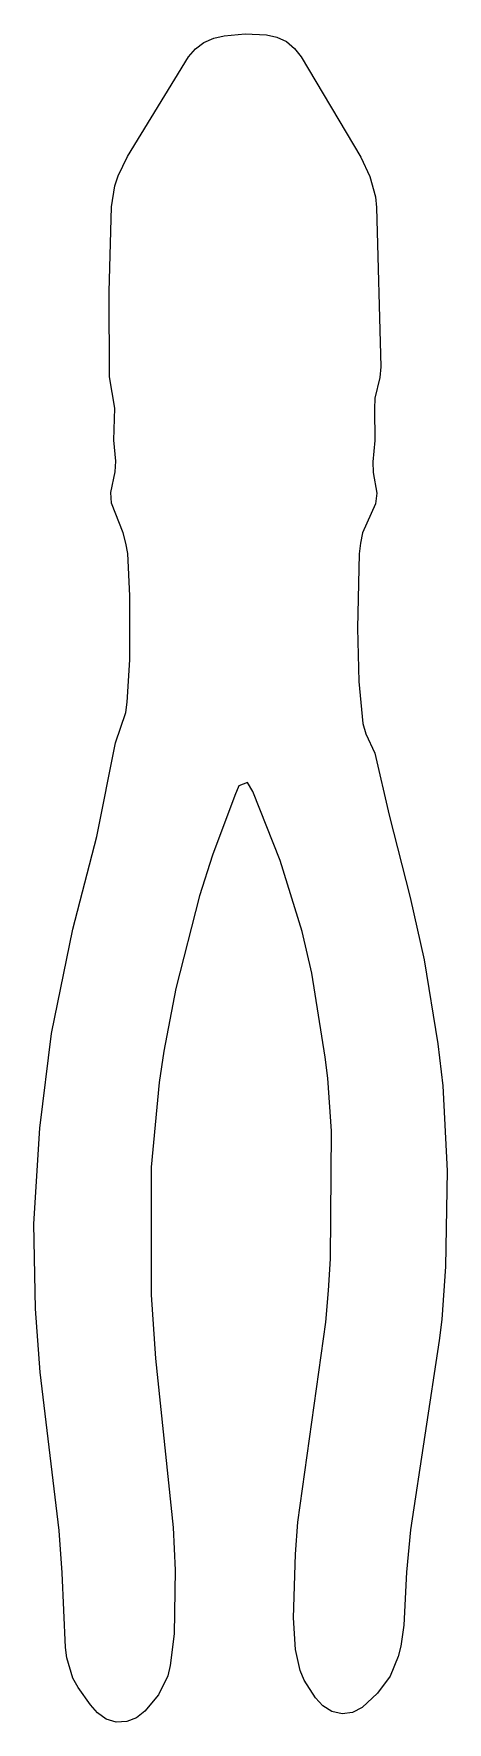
# Model space of a CAD drawing. Header units: millimetres. Extents: x -23 to 23, y -96 to 96.
import ezdxf

# ---------------------------------------------------------------- set-up
doc = ezdxf.new("R2010")
doc.units = ezdxf.units.MM

msp = doc.modelspace()

# ---------------------------------------------------------------- linework, layer by layer
for p, q in [((-1.87, 95.67), (0.53, 95.91)), ((0.53, 95.91), (2.94, 95.78)), ((-5.9, 93.3), (-5.12, 94.22)), ((-5.12, 94.22), (-4.15, 94.93)), ((-4.15, 94.93), (-3.04, 95.4)), ((-3.04, 95.4), (-1.87, 95.67)), ((2.94, 95.78), (4.12, 95.52)), ((4.12, 95.52), (5.21, 95.02)), ((5.21, 95.02), (6.15, 94.26)), ((6.15, 94.26), (6.9, 93.31)), ((-12.82, 81.96), (-5.9, 93.3)), ((6.9, 93.31), (13.67, 81.89)), ((-13.88, 79.79), (-12.82, 81.96)), ((13.67, 81.89), (14.69, 79.7)), ((-14.26, 78.65), (-13.88, 79.79)), ((14.69, 79.7), (15.33, 77.37)), ((-14.64, 76.27), (-14.26, 78.65)), ((15.33, 77.37), (15.43, 76.17)), ((-14.93, 66.61), (-14.64, 76.27)), ((15.43, 76.17), (15.94, 58.06)), ((-14.86, 56.95), (-14.93, 66.61)), ((15.94, 58.06), (15.83, 56.86)), ((-14.27, 53.38), (-14.86, 56.95)), ((15.83, 56.86), (15.27, 54.52)), ((15.27, 54.52), (15.2, 53.31)), ((-14.38, 49.76), (-14.27, 53.38)), ((15.2, 53.31), (15.26, 49.69)), ((-14.17, 47.36), (-14.38, 49.76)), ((15.26, 49.69), (15.02, 47.29)), ((-14.74, 43.79), (-14.24, 46.15)), ((-14.24, 46.15), (-14.17, 47.36)), ((15.02, 47.29), (15.05, 46.08)), ((15.05, 46.08), (15.47, 43.71)), ((-14.65, 42.59), (-14.74, 43.79)), ((-13.32, 39.23), (-14.65, 42.59)), ((15.34, 42.51), (13.87, 39.21)), ((15.47, 43.71), (15.34, 42.51)), ((-13.01, 38.06), (-13.32, 39.23)), ((13.87, 39.21), (13.61, 38.03)), ((-12.81, 36.87), (-13.01, 38.06)), ((-12.55, 32.05), (-12.81, 36.87)), ((13.49, 36.83), (13.3, 28.38)), ((13.61, 38.03), (13.49, 36.83)), ((-12.55, 24.8), (-12.55, 32.05)), ((13.3, 28.38), (13.44, 22.34)), ((-12.88, 19.99), (-12.55, 24.8)), ((13.44, 22.34), (13.89, 17.54)), ((-13.03, 18.79), (-12.88, 19.99)), ((-14.2, 15.36), (-13.03, 18.79)), ((13.89, 17.54), (14.23, 16.38)), ((-16.3, 4.7), (-14.2, 15.36)), ((14.23, 16.38), (15.24, 14.19)), ((15.24, 14.19), (16.87, 7.13)), ((-0.18, 10.49), (-0.66, 9.38)), ((0.78, 10.86), (-0.18, 10.49)), ((1.39, 9.84), (0.78, 10.86)), ((4.5, 1.98), (1.39, 9.84)), ((-0.66, 9.38), (-3.17, 2.58)), ((16.87, 7.13), (19.28, -2.22)), ((-19.03, -5.82), (-16.3, 4.7)), ((-3.17, 2.58), (-4.65, -2.02)), ((7.01, -6.09), (4.5, 1.98)), ((-4.65, -2.02), (-7.34, -12.55)), ((19.28, -2.22), (20.86, -9.29)), ((-21.46, -17.65), (-19.03, -5.82)), ((8.1, -10.8), (7.01, -6.09)), ((20.86, -9.29), (22.43, -18.83)), ((9.62, -20.34), (8.1, -10.8)), ((-7.34, -12.55), (-8.7, -19.66)), ((-22.8, -28.43), (-21.46, -17.65)), ((22.43, -18.83), (22.99, -23.62)), ((-8.7, -19.66), (-9.23, -23.25)), ((9.9, -22.73), (9.62, -20.34)), ((10.34, -28.76), (9.9, -22.73)), ((-9.23, -23.25), (-10.16, -32.86)), ((22.99, -23.62), (23.48, -33.27)), ((-23.48, -39.28), (-22.8, -28.43)), ((10.21, -43.25), (10.34, -28.76)), ((-10.16, -32.86), (-10.16, -47.35)), ((23.48, -33.27), (23.29, -44.14)), ((-23.28, -48.94), (-23.48, -39.28)), ((10.01, -46.86), (10.21, -43.25)), ((23.29, -44.14), (22.86, -50.16)), ((-10.16, -47.35), (-9.66, -54.58)), ((9.71, -50.47), (10.01, -46.86)), ((-22.77, -56.16), (-23.28, -48.94)), ((6.53, -73.2), (9.71, -50.47)), ((22.86, -50.16), (22.57, -52.56)), ((22.57, -52.56), (19.31, -74.05)), ((-9.66, -54.58), (-7.63, -73.79)), ((-20.59, -74.15), (-22.77, -56.16)), ((-20.24, -78.96), (-20.59, -74.15)), ((-7.63, -73.79), (-7.41, -78.62)), ((6.26, -76.81), (6.53, -73.2)), ((19.31, -74.05), (18.84, -78.86)), ((-7.41, -78.62), (-7.55, -85.86)), ((6.03, -84.05), (6.26, -76.81)), ((-19.89, -87.41), (-20.24, -78.96)), ((18.84, -78.86), (18.55, -84.89)), ((6.24, -87.67), (6.03, -84.05)), ((-7.55, -85.86), (-7.97, -89.46)), ((18.55, -84.89), (18.22, -87.28)), ((-19.71, -88.6), (-19.89, -87.41)), ((6.77, -90.02), (6.24, -87.67)), ((18.22, -87.28), (17.92, -88.45)), ((-19.03, -90.92), (-19.71, -88.6)), ((-7.97, -89.46), (-8.27, -90.63)), ((7.23, -91.13), (6.77, -90.02)), ((17.92, -88.45), (16.99, -90.67)), ((-18.45, -91.97), (-19.03, -90.92)), ((-17.02, -93.92), (-18.45, -91.97)), ((-8.27, -90.63), (-9.31, -92.8)), ((8.53, -93.16), (7.23, -91.13)), ((16.99, -90.67), (15.56, -92.62)), ((-16.23, -94.83), (-17.02, -93.92)), ((-9.31, -92.8), (-10.86, -94.65)), ((9.36, -94.04), (8.53, -93.16)), ((15.56, -92.62), (13.8, -94.26)), ((-15.27, -95.55), (-16.23, -94.83)), ((-14.12, -95.91), (-15.27, -95.55)), ((-12.92, -95.85), (-14.12, -95.91)), ((-11.81, -95.4), (-12.92, -95.85)), ((-10.86, -94.65), (-11.81, -95.4)), ((10.38, -94.68), (9.36, -94.04)), ((11.54, -94.97), (10.38, -94.68)), ((12.73, -94.81), (11.54, -94.97)), ((13.8, -94.26), (12.73, -94.81))]:
    msp.add_line(p, q)

doc.saveas('drawing.dxf')
